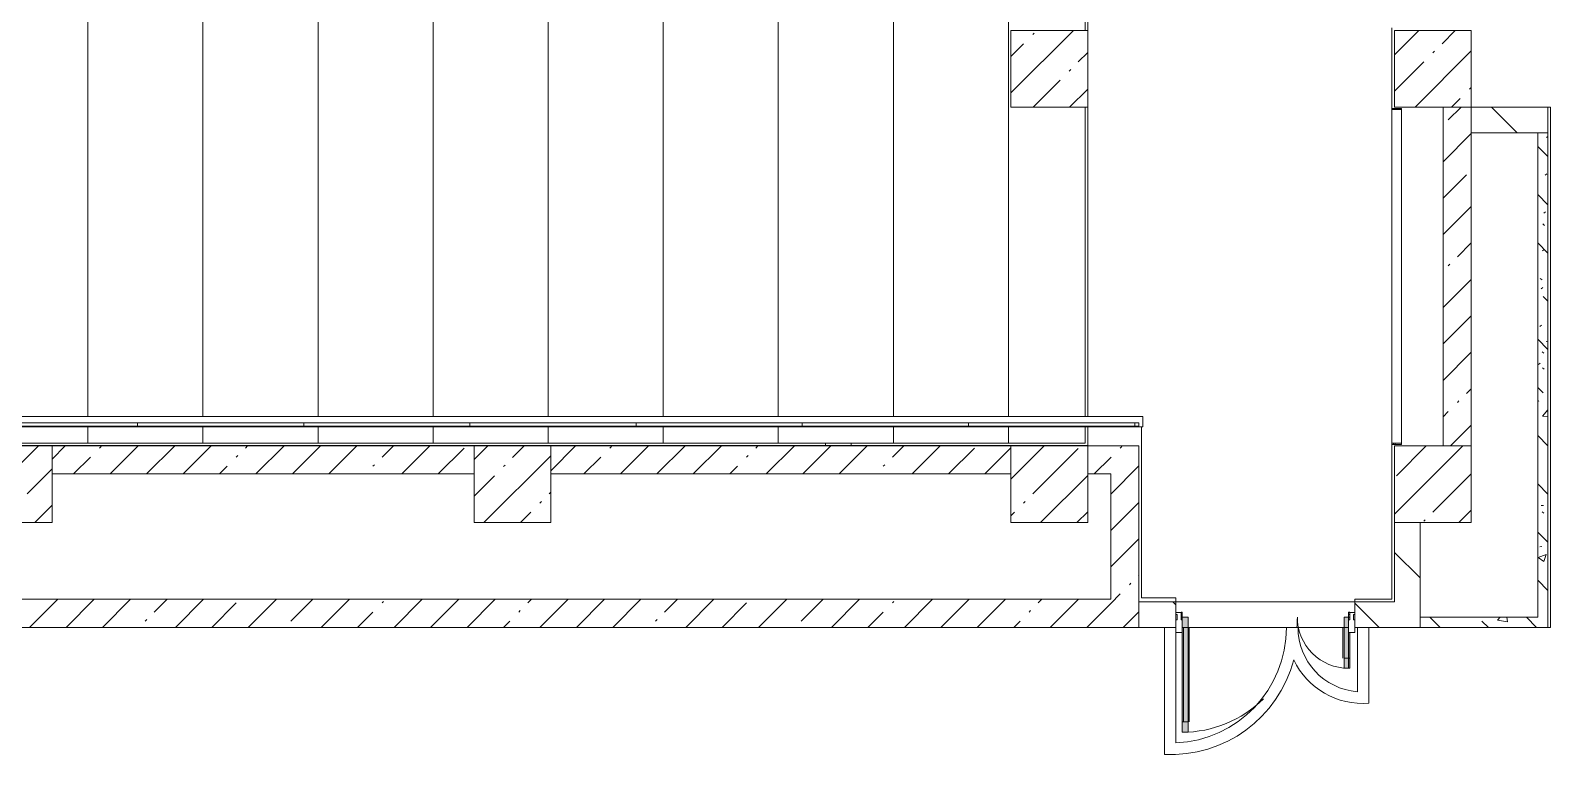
# Model space of a CAD drawing. Header units: millimetres. Extents: x 35147 to 231677, y -8553 to 29000.
# Drawn here: x 127007 to 138898, y 12785 to 18450 of the extents above; entities that cross this region are included whole.
import ezdxf

# ---------------------------------------------------------------- set-up
doc = ezdxf.new("R2010")
doc.units = ezdxf.units.MM
doc.linetypes.add('200_ШТРИХ__ш1_п0_6_', pattern=[160, 100, -60])
for name, color, linetype, lineweight, true_color in [('A-DETL-GENF-3', 7, 'Continuous', 5, 0xe2e2e2), ('A-DETL-GENF-4', 7, 'Continuous', 5, 0xaaaaaa), ('A-DOOR-2', 7, 'Continuous', 5, 0xaaaaaa), ('A-FLOR-1', 7, 'Continuous', 5, 0xaaaaaa), ('A-WALL-PATT-1', 7, 'Continuous', 5, 0x787878), ('I-WALL-5', 7, 'Continuous', 5, 0x787878)]:
    doc.layers.add(name, color=color, linetype=linetype, lineweight=lineweight, true_color=true_color)
for name, color, linetype, lineweight in [('A-DETL-MBND-1', 7, '200_ШТРИХ__ш1_п0_6_', 9), ('A-GLAZ-CWMG-2', 7, 'Continuous', 5), ('A-WALL', 7, 'Continuous', 9), ('A-WALL-2', 7, 'Continuous', 5), ('I-WALL-3', 7, 'Continuous', 5), ('S-COLS-1', 7, 'Continuous', 5), ('S-STRS-3', 7, 'Continuous', 5)]:
    doc.layers.add(name, color=color, linetype=linetype, lineweight=lineweight)
pattern_1 = [(45, (104667.4, 0), (-285.123, 285.123), []), (45, (104952.5, 0), (-285.123, 285.123), [504.031, -100.806, 16.764, -84.042])]
pattern_2 = [(135, (104667.4, 0), (-353.5534, -353.5534), [])]
pattern_3 = [(135, (104667.4, 0), (-377.171, -377.171), [533.4, -88.9, 17.78, -88.9]), (135, (104667.4, 376.94), (-377.171, -377.171), []), (50, (104667.4, 0), (637.6445, -55.7866), [66.675, -733.425]), (355, (104667.4, 0), (-123.349, 668.699), [53.34, -586.74]), (100.451, (104720.5, -4.65), (514.299, 612.908), [56.665, -623.315]), (46.184, (104667.4, 177.8), (948.776, -147.15), [100.012, -1100.137]), (96.636, (104746.45, 165.5), (830.91, 865.997), [84.998, -934.973]), (351.184, (104667.4, 177.8), (830.918, 865.988), [80.01, -880.11]), (21, (104756.3, 133.35), (530.6506, -357.928), [66.675, -733.425]), (326, (104756.3, 133.35), (216.308, 644.658), [53.34, -586.74]), (71.451, (104800.5, 103.5), (746.96, 286.724), [56.665, -623.315]), (37.5, (104667.39, 0), (10.8105, 295.9426), [16.764, -562.864, 16.764, -578.866, -588.962]), (37.5, (104667.39, 0), (10.8105, 295.9426), [-1175.258, 16.764, -572.198]), (7.5, (104667.4, 0), (233.8692, 350.6318), [16.764, -322.834, 16.764, -549.529, -224.472]), (7.5, (104667.4, 0), (233.8692, 350.6318), [-905.891, 16.764, -207.708]), (327.5, (104469.14, 0), (474.5678, -20.0513), [16.764, -205.486, 16.764, -676.656, -920.115]), (327.5, (104469.14, 0), (474.5678, -20.0513), [-915.67, 16.764, -903.351]), (317.5, (104380.24, 0), (518.452, 88.9934), [16.764, -272.161, 16.764, -443.738, -653.415]), (317.5, (104380.24, 0), (518.452, 88.9934), [-749.427, 16.764, -636.651])]

# ---------------------------------------------------------------- blocks, each defined once
blk = doc.blocks.new('BSC_Колонна _Прямоугольная - 600х600-V256-2_9_2_птичка')
at = {"layer": 'S-COLS-1'}
h = blk.add_hatch(dxfattribs=at)
h.set_pattern_fill('FP_90', color=256, style=0, pattern_type=2)
h.set_pattern_definition([(45, (-26110, -14900), (-285.123, 285.123), []), (45, (-25824.88, -14900), (-285.123, 285.123), [504.031, -100.806, 16.764, -84.042])])
h.paths.add_polyline_path([(-300, -300), (300, -300), (300, 300), (-300, 300)])
for p, q in [((300, 300), (-300, 300)), ((-300, 300), (-300, -300)), ((300, -300), (300, 300)), ((-300, -300), (300, -300))]:
    blk.add_line(p, q, dxfattribs=at)
blk = doc.blocks.new('BSC_Колонна _Прямоугольная - 600х600-V289-2_9_2_птичка')
at = {"layer": 'S-COLS-1'}
h = blk.add_hatch(dxfattribs=at)
h.set_pattern_fill('FP_119', color=256, style=0, pattern_type=2)
h.set_pattern_definition([(45, (-33310, -18150), (-285.123, 285.123), []), (45, (-33024.88, -18150), (-285.123, 285.123), [504.031, -100.806, 16.764, -84.042])])
h.paths.add_polyline_path([(-300, -300), (300, -300), (300, 300), (-300, 300), (-300, 12)])
for p, q in [((300, 300), (-300, 300)), ((-300, 300), (-300, -300)), ((300, -300), (300, 300)), ((-300, -300), (300, -300))]:
    blk.add_line(p, q, dxfattribs=at)
blk = doc.blocks.new('BSC_Колонна _Прямоугольная - 600х600-V299-2_9_2_птичка')
at = {"layer": 'S-COLS-1'}
h = blk.add_hatch(dxfattribs=at)
h.set_pattern_fill('FP_123', color=256, style=0, pattern_type=2)
h.set_pattern_definition([(45, (-33310, -14900), (-285.123, 285.123), []), (45, (-33024.88, -14900), (-285.123, 285.123), [504.031, -100.806, 16.764, -84.042])])
h.paths.add_polyline_path([(-300, -300), (300, -300), (300, 300), (-300, 300), (-300, -208)])
for p, q in [((300, 300), (-300, 300)), ((-300, 300), (-300, -300)), ((300, -300), (300, 300)), ((-300, -300), (300, -300))]:
    blk.add_line(p, q, dxfattribs=at)
blk = doc.blocks.new('BSC_Колонна _Прямоугольная - 600х600-V310-2_9_2_птичка')
at = {"layer": 'S-COLS-1'}
h = blk.add_hatch(dxfattribs=at)
h.set_pattern_fill('FP_133', color=256, style=0, pattern_type=2)
h.set_pattern_definition([(45, (-30310, -14900), (-285.123, 285.123), []), (45, (-30024.88, -14900), (-285.123, 285.123), [504.031, -100.806, 16.764, -84.042])])
h.paths.add_polyline_path([(-300, -300), (300, -300), (300, 300), (-300, 300)])
for p, q in [((300, 300), (-300, 300)), ((-300, 300), (-300, -300)), ((300, -300), (300, 300)), ((-300, -300), (300, -300))]:
    blk.add_line(p, q, dxfattribs=at)
blk = doc.blocks.new('BSC_Колонна _Прямоугольная - 600х600-V342-2_9_2_птичка')
at = {"layer": 'S-COLS-1'}
h = blk.add_hatch(dxfattribs=at)
h.set_pattern_fill('FP_158', color=256, style=0, pattern_type=2)
h.set_pattern_definition([(45, (-22210, -14900), (-285.123, 285.123), []), (45, (-21924.88, -14900), (-285.123, 285.123), [504.031, -100.806, 16.764, -84.042])])
h.paths.add_polyline_path([(-300, -300), (300, -300), (300, 300), (-300, 300)])
for p, q in [((300, 300), (-300, 300)), ((-300, 300), (-300, -300)), ((300, -300), (300, 300)), ((-300, -300), (300, -300))]:
    blk.add_line(p, q, dxfattribs=at)
blk = doc.blocks.new('Прямоугольный импост - Импост структурный с накладкой - 160мм Темный-32479175-2_9_2_птичка')
at = {"layer": 'A-GLAZ-CWMG-2'}
for p, q in [((-50, 40), (-50, 140)), ((-50, 140), (0, 140)), ((0, 140), (0, 40)), ((-40, 40), (-50, 40)), ((-50, -17), (-50, 0)), ((-50, 0), (-40, 0)), ((-40, 0), (-40, 40)), ((-10, 40), (-10, 0)), ((0, 40), (-10, 40)), ((-10, 0), (0, 0)), ((0, 0), (0, -17)), ((0, -17), (-50, -17))]:
    blk.add_line(p, q, dxfattribs=at)
blk = doc.blocks.new('Дверь_Витражная_остекление_ - Д-39_л_ Актовый-32481803-2_9_2_птичка')
at = {"layer": 'A-DETL-GENF-3'}
for points in [[(605, 920), (605, 20), (650, 20), (650, 920)], [(-660, 420), (-660, 140), (-650, 140), (-650, 40), (-660, 40), (-660, 20), (-615, 20), (-615, 420)]]:
    blk.add_hatch(color=256, dxfattribs=at).paths.add_polyline_path(points)
at = {"layer": 'A-DETL-GENF-4'}
for p, q in [((596, 840), (596, 100)), ((650, 920), (605, 920)), ((605, 920), (605, 20)), ((650, 920), (605, 920)), ((605, 920), (605, 20)), ((650, 840), (605, 840)), ((640, 840), (640, 100)), ((650, 920), (650, 140)), ((650, 140), (650, 920)), ((-660, 420), (-615, 420)), ((-660, 420), (-660, 140)), ((-615, 420), (-660, 420)), ((-660, 420), (-660, 140)), ((-615, 420), (-615, 20)), ((-615, 20), (-615, 420)), ((-660, 340), (-615, 340)), ((-650, 340), (-650, 140)), ((-606, 340), (-606, 100)), ((-650, 100), (-615, 100)), ((-615, 20), (-650, 20)), ((-650, 20), (-615, 20)), ((650, 100), (605, 100)), ((605, 20), (650, 20)), ((605, 20), (650, 20)), ((650, 40), (650, 20)), ((650, 20), (650, 40))]:
    blk.add_line(p, q, dxfattribs=at)
at = {"layer": 'A-DOOR-2'}
for p, q in [((650, 920), (650, 140)), ((-650, 420), (-650, 140)), ((-650, 20), (-660, 20)), ((-660, 20), (-660, -20)), ((-650, 40), (-650, 20)), ((-650, -20), (-650, 20)), ((650, 40), (650, 20)), ((660, 20), (650, 20)), ((650, 20), (650, -20)), ((660, -20), (660, 20)), ((-660, -20), (-650, -20)), ((650, -20), (660, -20))]:
    blk.add_line(p, q, dxfattribs=at)
for centre, radius, start, end in [((650, 20), 900, 90, 134.8292), ((-650, 20), 400, 360, 90), ((650, 20), 900, 174.8223, 180)]:
    blk.add_arc(centre, radius, start, end, dxfattribs=at)
blk = doc.blocks.new('Прямоугольный импост - Импост структурный с накладкой - 160мм Темный-32479277-2_9_2_птичка')
at = {"layer": 'A-GLAZ-CWMG-2'}
for p, q in [((0, 140), (-50, 140)), ((-50, 140), (-50, 40)), ((0, 40), (0, 140)), ((-50, 40), (-40, 40)), ((-40, 0), (-50, 0)), ((-50, 0), (-50, -17)), ((-40, 40), (-40, 0)), ((-10, 0), (-10, 40)), ((-10, 40), (0, 40)), ((0, 0), (-10, 0)), ((0, -17), (0, 0)), ((-50, -17), (0, -17))]:
    blk.add_line(p, q, dxfattribs=at)
blk = doc.blocks.new('Перекрытия 2 - Перекрытия 4-32990152-2_9_2_птичка')
at = {"layer": 'S-STRS-3'}
for p, q in [((21910, 19180), (22510, 19180)), ((21910, 19180), (21910, 15411)), ((22810, 19180), (23410, 19180)), ((22810, 15411), (22810, 19180)), ((23710, 19180), (24310, 19180)), ((23710, 15411), (23710, 19180)), ((24610, 19180), (25210, 19180)), ((24610, 15411), (24610, 19180)), ((25510, 19180), (26110, 19180)), ((25510, 15411), (25510, 19180)), ((26410, 19180), (27010, 19180)), ((26410, 15411), (26410, 19180)), ((27310, 19180), (27910, 19180)), ((27310, 15411), (27310, 19180)), ((28210, 19180), (28810, 19180)), ((28210, 15411), (28210, 19180)), ((29110, 19180), (29710, 19180)), ((29110, 15411), (29110, 19180)), ((30010, 19180), (30610, 19180)), ((30010, 15411), (30010, 19180)), ((30610, 18430), (30610, 19180)), ((30610, 15411), (30610, 17830)), ((21910, 15330), (21910, 15200)), ((22810, 15200), (22810, 15330)), ((23710, 15200), (23710, 15330)), ((24610, 15200), (24610, 15330)), ((25510, 15200), (25510, 15330)), ((26410, 15200), (26410, 15330)), ((27310, 15200), (27310, 15330)), ((28210, 15200), (28210, 15330)), ((29110, 15200), (29110, 15330)), ((30010, 15200), (30010, 15330)), ((30610, 15200), (30610, 15330)), ((22810, 15200), (21910, 15200)), ((23710, 15200), (22810, 15200)), ((24610, 15200), (23710, 15200)), ((25510, 15200), (24610, 15200)), ((26410, 15200), (25510, 15200)), ((27310, 15200), (26410, 15200)), ((28210, 15200), (27310, 15200)), ((29110, 15200), (28210, 15200)), ((30010, 15200), (29110, 15200)), ((30610, 15200), (30010, 15200))]:
    blk.add_line(p, q, dxfattribs=at)
blk = doc.blocks.new('Стены наклон_ амфитеатр - Стены наклон_ амфитеатр-32992696-2_9_2_птичка')
at = {"layer": 'A-WALL-PATT-1'}
h = blk.add_hatch(dxfattribs=at)
h.set_pattern_fill('FP_190', color=256, style=0, pattern_type=2)
h.set_pattern_definition([(0, (26444.5, 15393.4), (0, 246.1), []), (90, (26444.5, 15393.4), (-1300, 8e-14), [])])
h.paths.add_polyline_path([(31010, 15354), (31010, 15381), (21879, 15381), (21879, 15354), (30993, 15354)])
at = {"layer": 'A-WALL-2'}
for p, q in [((31041, 15431), (21879, 15431)), ((21879, 15431), (21879, 15381)), ((21879, 15381), (31010, 15381)), ((21879, 15354), (21879, 15381)), ((21879, 15350), (21879, 15354)), ((31010, 15354), (21879, 15354)), ((31010, 15350), (21879, 15350)), ((31010, 15381), (31010, 15350)), ((31010, 15350), (31041, 15350)), ((31041, 15350), (31041, 15431))]:
    blk.add_line(p, q, dxfattribs=at)
blk = doc.blocks.new('BSC_Колонна _Прямоугольная - 600х600-V406-2_9_2_птичка')
at = {"layer": 'S-COLS-1'}
h = blk.add_hatch(dxfattribs=at)
h.set_pattern_fill('FP_191', color=256, style=0, pattern_type=2)
h.set_pattern_definition([(45, (-30310, -18150), (-285.123, 285.123), []), (45, (-30024.88, -18150), (-285.123, 285.123), [504.031, -100.806, 16.764, -84.042])])
h.paths.add_polyline_path([(-300, -300), (300, -300), (300, 300), (-300, 300)])
for p, q in [((300, 300), (-300, 300)), ((-300, 300), (-300, -300)), ((300, -300), (300, 300)), ((-300, -300), (300, -300))]:
    blk.add_line(p, q, dxfattribs=at)

msp = doc.modelspace()

# ---------------------------------------------------------------- hatches: boundary and pattern name
at = {"layer": 'I-WALL-3'}
h = msp.add_hatch(dxfattribs=at)
h.set_pattern_fill('FP_92', color=256, style=0, pattern_type=2)
h.set_pattern_definition(pattern_1)
h.paths.add_polyline_path([(138259.3, 15200), (138277.4, 15200), (138277.4, 17850), (138057.4, 17850), (138057.4, 15200)])
h = msp.add_hatch(dxfattribs=at)
h.set_pattern_fill('FP_95', color=256, style=0, pattern_type=2)
h.set_pattern_definition(pattern_2)
h.paths.add_polyline_path([(138797.4, 17650), (138877.4, 17650), (138877.4, 17850), (138277.4, 17850), (138277.4, 17650), (138769.9, 17650)])
h = msp.add_hatch(dxfattribs=at)
h.set_pattern_fill('FP_92', color=256, style=0, pattern_type=2)
h.set_pattern_definition(pattern_1)
h.paths.add_polyline_path([(135277.4, 14980), (135457.4, 14980), (135457.4, 15200), (135277.4, 15196.3)])
h.paths.add_polyline_path([(131349.8, 14980), (134677.4, 14980), (134677.4, 15200), (131077.4, 15200), (131077.4, 14980)])
h.paths.add_polyline_path([(120537.4, 14980), (122777.6, 14980), (122777.6, 15200), (118987.4, 15200), (118987.4, 14980), (120337.4, 14980)])
h.paths.add_polyline_path([(130477.4, 14980), (130477.4, 15200), (127177.4, 15200), (127177.4, 14980), (127639.7, 14980)])
h.paths.add_polyline_path([(123377.6, 14980), (126577.4, 14980), (126577.4, 15200), (123377.6, 15200)])
h = msp.add_hatch(dxfattribs=at)
h.set_pattern_fill('FP_92', color=256, style=0, pattern_type=2)
h.set_pattern_definition(pattern_1)
h.paths.add_polyline_path([(135457.4, 13780), (135677.4, 13780), (135677.4, 15200), (135457.4, 15200), (135457.4, 14000)])
h = msp.add_hatch(dxfattribs=at)
h.set_pattern_fill('FP_95', color=256, style=0, pattern_type=2)
h.set_pattern_definition(pattern_2)
h.paths.add_polyline_path([(137842.4, 13780), (137877.4, 13780), (137877.4, 14600), (137677.4, 14600), (137677.4, 13780)])
h = msp.add_hatch(dxfattribs=at)
h.set_pattern_fill('FP_92', color=256, style=0, pattern_type=2)
h.set_pattern_definition(pattern_1)
h.paths.add_polyline_path([(135059.8, 13780), (135457.4, 13780), (135457.4, 14000), (124877.4, 14000), (124877.4, 13780), (131349.8, 13780)])
h = msp.add_hatch(dxfattribs=at)
h.set_pattern_fill('FP_95', color=256, style=0, pattern_type=2)
h.set_pattern_definition(pattern_2)
h.paths.add_polyline_path([(137677.4, 13780), (137677.4, 13980), (137367.4, 13980), (137367.4, 13780)])
h.paths.add_polyline_path([(135677.4, 13780), (135967.4, 13780), (135967.4, 13980), (135677.4, 13980)])
at = {"layer": 'I-WALL-5'}
h = msp.add_hatch(dxfattribs=at)
h.set_pattern_fill('FP_101', color=256, style=0, pattern_type=2)
h.set_pattern_definition(pattern_3)
h.paths.add_polyline_path([(138877.4, 13780), (138877.4, 17650), (138797.4, 17650), (138797.4, 13780)])
h = msp.add_hatch(dxfattribs=at)
h.set_pattern_fill('FP_101', color=256, style=0, pattern_type=2)
h.set_pattern_definition(pattern_3)
h.paths.add_polyline_path([(137877.4, 13780), (138797.4, 13780), (138797.4, 13860), (137877.4, 13860)])

# ---------------------------------------------------------------- linework, layer by layer
at = {"layer": 'A-DETL-MBND-1'}
for p, q in [((133227.4, 15203), (133227.4, 15220)), ((133427.4, 15220), (133427.4, 15203))]:
    msp.add_line(p, q, dxfattribs=at)
at = {"layer": 'A-FLOR-1'}
for p, q in [((135277.4, 20590), (135277.4, 18450)), ((137657.4, 17840), (137657.4, 18470)), ((135277.4, 17850), (135277.4, 15430.8)), ((138877.4, 17850), (138898.4, 17850)), ((138898.4, 17850), (138898.4, 13780)), ((135277.4, 15350), (135277.4, 15200)), ((135697.4, 15350), (135697.4, 14011)), ((135277.4, 15203.4), (118977.4, 15203.4)), ((137657.4, 14000), (137657.4, 15210)), ((135697.4, 14011), (135967.4, 14011)), ((135967.4, 14011), (135967.4, 13980)), ((137367.4, 13980), (137367.4, 14000)), ((137367.4, 14000), (137657.4, 14000)), ((135877.6, 13780), (135877.6, 12786.3)), ((135967.6, 12875.9), (135967.6, 13740)), ((136017.4, 13780), (137317.4, 13780)), ((137387.6, 13780), (137387.6, 13276.6)), ((137477.6, 13187.1), (137477.6, 13780)), ((138898.4, 13780), (138877.4, 13780))]:
    msp.add_line(p, q, dxfattribs=at)
for centre, radius, start, end in [((135927.6, 13780), 905, 272.53324, 0), ((137427.6, 13780), 505, 180, 265.45696), ((135927.6, 13780), 995, 267.1196, 345.20242), ((137427.6, 13780), 595, 205.28402, 274.82046)]:
    msp.add_arc(centre, radius, start, end, dxfattribs=at)
at = {"layer": 'A-WALL'}
for p, q in [((137669.9, 17840), (137669.9, 17830)), ((137682.4, 17840), (137682.4, 17830)), ((138277.4, 17650), (138277.4, 17850)), ((138877.4, 17650), (138797.4, 17650)), ((137669.9, 15220), (137669.9, 15210)), ((137682.4, 15220), (137682.4, 15210)), ((135677.4, 13780), (135677.4, 13980))]:
    msp.add_line(p, q, dxfattribs=at)
at = {"layer": 'I-WALL-3'}
for p, q in [((137732.4, 17840), (137657.4, 17840)), ((137657.4, 15210), (137657.4, 17840)), ((137732.4, 17840), (137732.4, 15210)), ((138057.4, 17850), (138057.4, 15200)), ((138877.4, 17850), (138277.4, 17850)), ((138877.4, 13780), (138877.4, 17850)), ((137657.4, 17830), (137732.4, 17830)), ((138277.4, 15200), (138277.4, 17650)), ((138277.4, 17650), (138797.4, 17650)), ((138797.4, 17650), (138797.4, 13860)), ((130477.4, 15200), (127177.4, 15200)), ((134677.4, 15200), (131077.4, 15200)), ((135677.4, 15200), (135277.4, 15200)), ((135677.4, 13980), (135677.4, 15200)), ((137657.4, 15220), (137732.4, 15220)), ((137657.4, 15210), (137732.4, 15210)), ((127177.4, 14980), (130477.4, 14980)), ((131077.4, 14980), (134677.4, 14980)), ((135277.4, 14980), (135457.4, 14980)), ((135457.4, 14980), (135457.4, 14000)), ((137677.4, 14600), (137677.4, 13980)), ((137877.4, 14600), (137877.4, 13780)), ((135457.4, 14000), (124877.4, 14000)), ((135677.4, 13980), (137677.4, 13980)), ((135967.4, 13780), (135967.4, 13980)), ((137367.4, 13980), (137367.4, 13780)), ((138797.4, 13860), (137877.4, 13860)), ((124877.4, 13780), (135967.4, 13780)), ((137367.4, 13780), (138877.4, 13780))]:
    msp.add_line(p, q, dxfattribs=at)

# ---------------------------------------------------------------- block references
at = {"layer": 'A-DOOR-2', "rotation": 180}
msp.add_blockref('Дверь_Витражная_остекление_ - Д-39_л_ Актовый-32481803-2_9_2_птичка', (136667.4, 13880), dxfattribs=at)
at = {"layer": 'A-GLAZ-CWMG-2', "rotation": 180}
msp.add_blockref('Прямоугольный импост - Импост структурный с накладкой - 160мм Темный-32479277-2_9_2_птичка', (135967.4, 13880), dxfattribs=at)
at = {"layer": 'A-GLAZ-CWMG-2', "extrusion": (0, 0, -1), "rotation": 180}
msp.add_blockref('Прямоугольный импост - Импост структурный с накладкой - 160мм Темный-32479175-2_9_2_птичка', (-137367.4, 13880), dxfattribs=at)
at = {"layer": 'A-WALL-2'}
msp.add_blockref('Стены наклон_ амфитеатр - Стены наклон_ амфитеатр-32992696-2_9_2_птичка', (104667.4, 0), dxfattribs=at)
at = {"layer": 'S-COLS-1'}
for name, p in [('BSC_Колонна _Прямоугольная - 600х600-V406-2_9_2_птичка', (134977.4, 18150)), ('BSC_Колонна _Прямоугольная - 600х600-V289-2_9_2_птичка', (137977.4, 18150)), ('BSC_Колонна _Прямоугольная - 600х600-V342-2_9_2_птичка', (126877.4, 14900)), ('BSC_Колонна _Прямоугольная - 600х600-V256-2_9_2_птичка', (130777.4, 14900)), ('BSC_Колонна _Прямоугольная - 600х600-V310-2_9_2_птичка', (134977.4, 14900)), ('BSC_Колонна _Прямоугольная - 600х600-V299-2_9_2_птичка', (137977.4, 14900))]:
    msp.add_blockref(name, p, dxfattribs=at)
at = {"layer": 'S-STRS-3'}
msp.add_blockref('Перекрытия 2 - Перекрытия 4-32990152-2_9_2_птичка', (104647.4, 20), dxfattribs=at)

doc.saveas('drawing.dxf')
